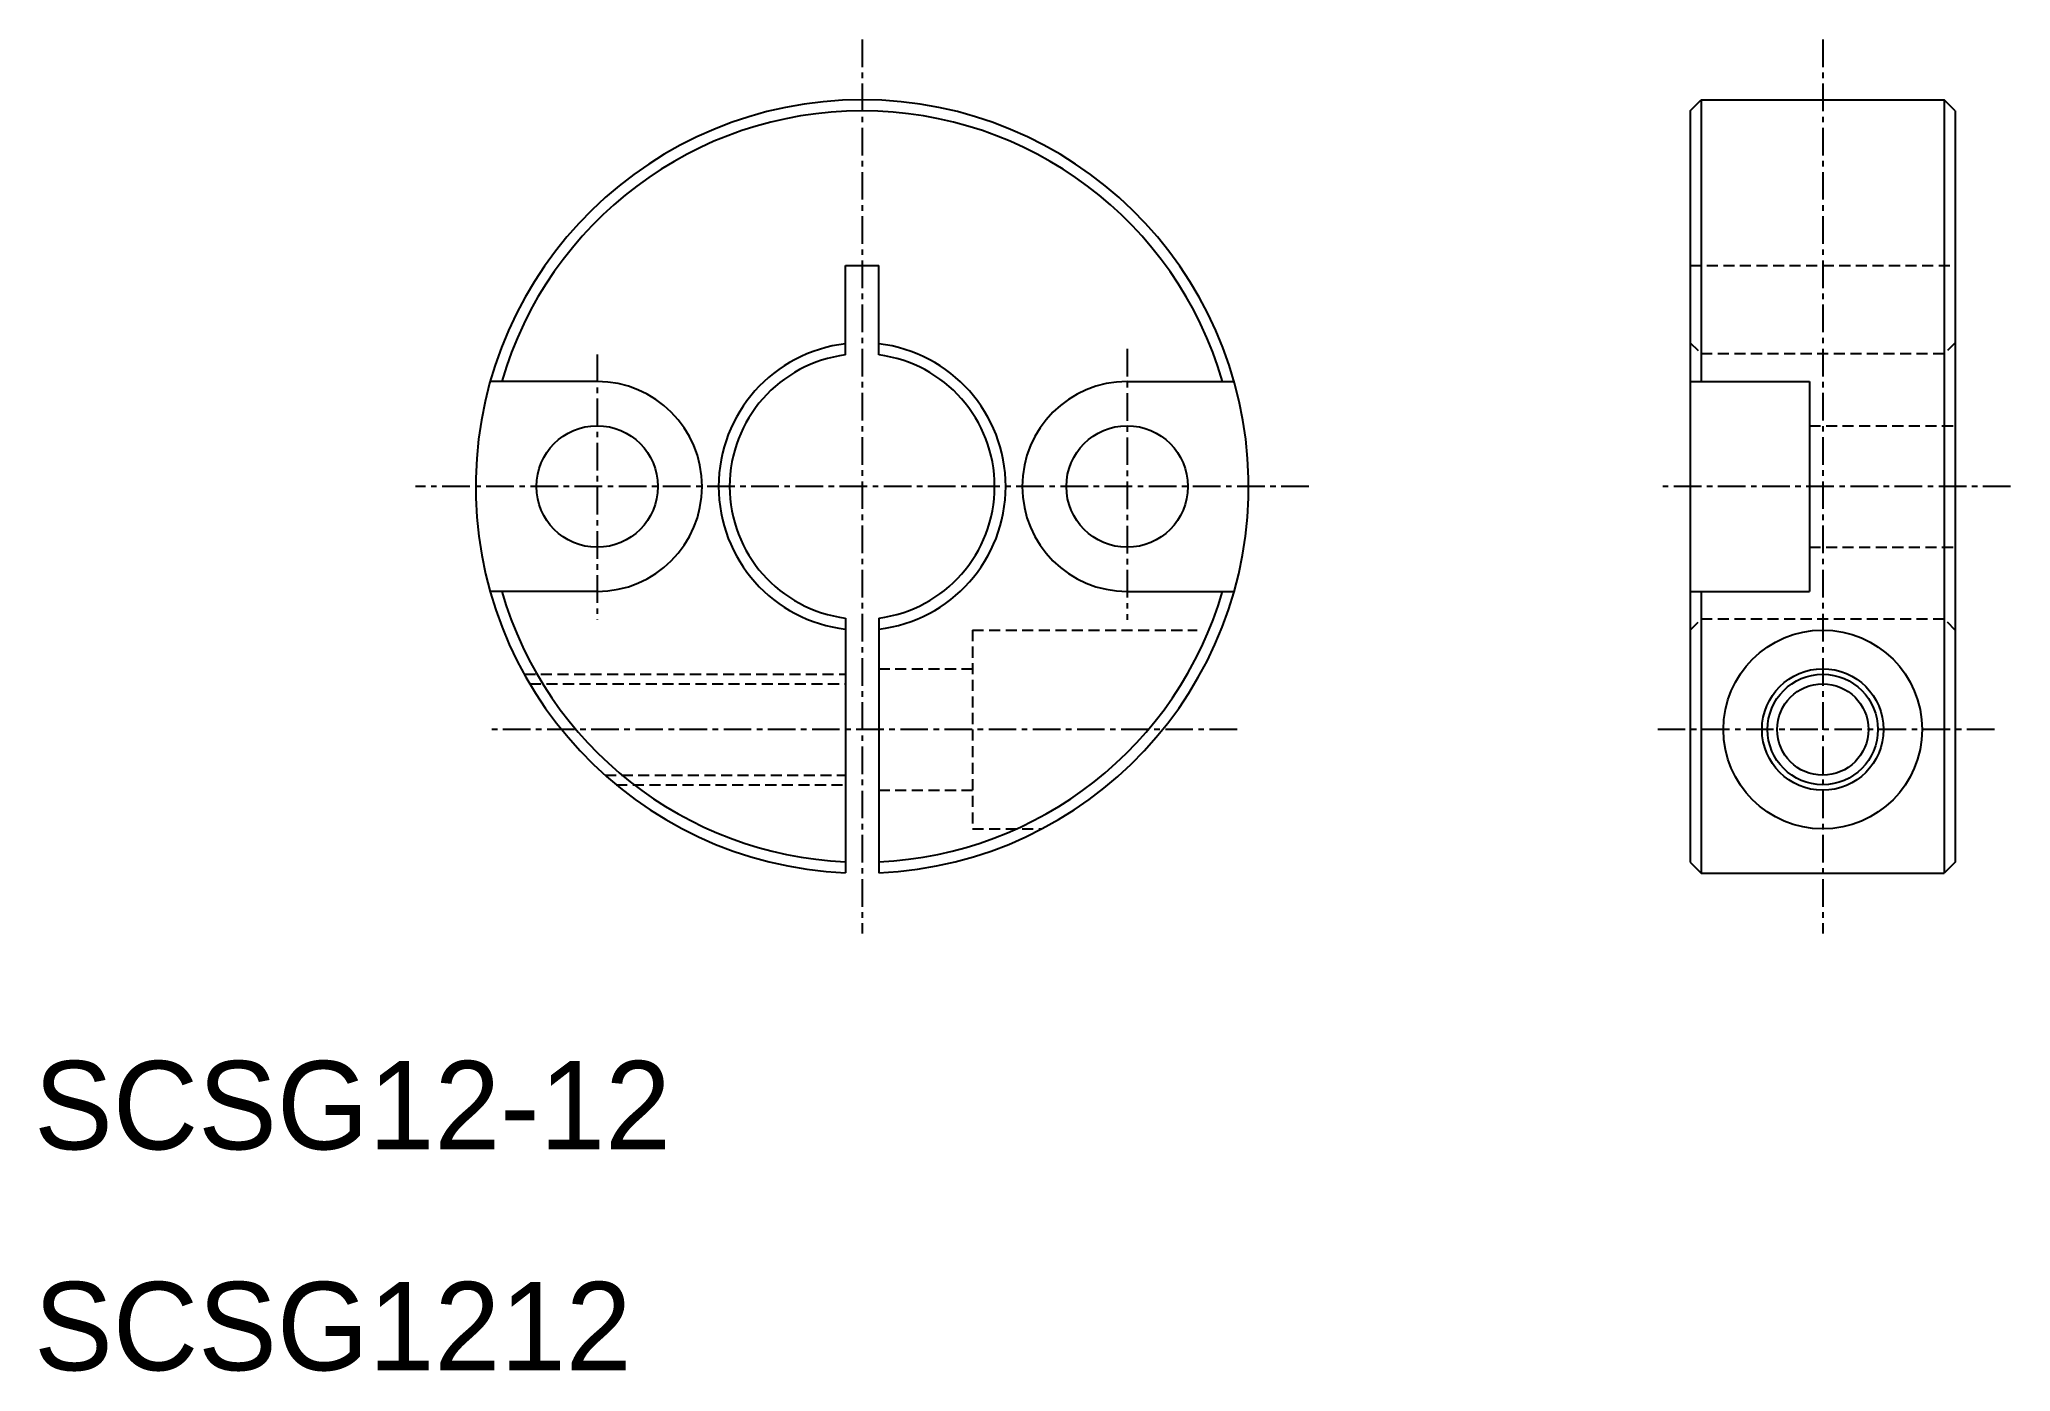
# Model space of a CAD drawing. Extents: x 10.2 to 99.5, y 9.9 to 70.2.
import ezdxf

# ---------------------------------------------------------------- set-up
doc = ezdxf.new("R2010")
doc.units = 0
doc.linetypes.add('CENTER', pattern=[2, 1.25, -0.25, 0.25, -0.25])
doc.linetypes.add('DASHED', pattern=[0.75, 0.5, -0.25])
doc.layers.get('0').update_dxf_attribs({"linetype": 'CONTINUOUS'})
doc.layers.add('CENTER', color=1, linetype='CENTER')

msp = doc.modelspace()

# ---------------------------------------------------------------- linework, layer by layer
at = {"color": 7, "linetype": 'CONTINUOUS'}
for p, q in [((85, 67), (85.5, 67.5)), ((85, 67), (85, 33)), ((85.5, 67.5), (85.5, 54.75)), ((85.5, 67.5), (96.5, 67.5)), ((96.5, 67.5), (96.5, 32.5)), ((97, 67), (96.5, 67.5)), ((97, 67), (97, 33)), ((46.75, 55.953), (46.75, 60)), ((46.75, 60), (48.25, 60)), ((48.25, 55.953), (48.25, 60)), ((35.5, 54.75), (30.657, 54.75)), ((59.5, 54.75), (64.343, 54.75)), ((85, 54.75), (90.4, 54.75)), ((90.4, 54.75), (90.4, 45.25)), ((35.5, 45.25), (30.657, 45.25)), ((59.5, 45.25), (64.343, 45.25)), ((85, 45.25), (90.4, 45.25)), ((85.5, 45.25), (85.5, 32.5)), ((46.75, 44.047), (46.75, 32.516)), ((48.25, 44.047), (48.25, 32.516)), ((85, 33), (85.5, 32.5)), ((85.5, 32.5), (96.5, 32.5)), ((97, 33), (96.5, 32.5)), ((96.5, 32.5), (96.5, 32.5))]:
    msp.add_line(p, q, dxfattribs=at)
at = {"color": 3, "linetype": 'DASHED'}
for p, q in [((85, 60), (97, 60)), ((85, 56.5), (85.5, 56)), ((97, 56.5), (96.5, 56)), ((96.5, 56), (85.5, 56)), ((90.4, 52.75), (97, 52.75)), ((90.4, 47.25), (97, 47.25)), ((85, 43.5), (85.5, 44)), ((96.5, 44), (85.5, 44)), ((97, 43.5), (96.5, 44)), ((52.5, 43.5), (62.666, 43.5)), ((52.5, 43.5), (52.5, 34.5)), ((32.203, 41.5), (46.75, 41.5)), ((32.452, 41.067), (46.75, 41.067)), ((48.25, 41.75), (52.5, 41.75)), ((35.859, 36.933), (46.75, 36.933)), ((36.364, 36.5), (46.75, 36.5)), ((48.25, 36.25), (52.5, 36.25)), ((52.5, 34.5), (55.624, 34.5))]:
    msp.add_line(p, q, dxfattribs=at)
at = {"color": 7, "linetype": 'CONTINUOUS'}
for centre, radius in [((35.5, 50), 2.75), ((59.5, 50), 2.75), ((91, 39), 4.5), ((91, 39), 2.75), ((91, 39), 2.067)]:
    msp.add_circle(centre, radius, dxfattribs=at)
at = {"color": 3, "linetype": 'CONTINUOUS'}
msp.add_circle((91, 39), 2.5, dxfattribs=at)
at = {"color": 7, "linetype": 'CONTINUOUS'}
for centre, radius, start, end in [((47.5, 50), 17.5, 272.45629, 267.54371), ((47.5, 50), 17, 16.2251, 163.7749), ((47.5, 50), 6.5, 96.62581, 263.37419), ((47.5, 50), 6.5, 0, 83.37419), ((47.5, 50), 6, 97.18076, 262.81924), ((47.5, 50), 6, 277.18076, 82.81924), ((35.5, 50), 4.75, 270, 90), ((59.5, 50), 4.75, 90, 270), ((47.5, 50), 6.5, 276.62581, 0), ((47.5, 50), 17, 196.2251, 267.47142), ((47.5, 50), 17, 272.52858, 343.7749)]:
    msp.add_arc(centre, radius, start, end, dxfattribs=at)
at = {"layer": 'CENTER', "color": 1, "linetype": 'CENTER'}
for p, q in [((47.5, 70.231), (47.5, 29.769)), ((91, 70.231), (91, 29.769)), ((35.5, 55.979), (35.5, 43.97)), ((59.5, 56.222), (59.5, 43.97)), ((67.731, 50), (27.269, 50)), ((99.506, 50), (83.637, 50)), ((64.48, 39), (30.52, 39)), ((98.777, 39), (83.418, 39))]:
    msp.add_line(p, q, dxfattribs=at)

# ---------------------------------------------------------------- texts
at = {"color": 7, "linetype": 'CONTINUOUS'}
for s, p in [('SCSG12-12', (10, 20)), ('SCSG1212', (10, 10))]:
    msp.add_text(s, height=4, dxfattribs=at).set_placement(p)

doc.saveas('drawing.dxf')
